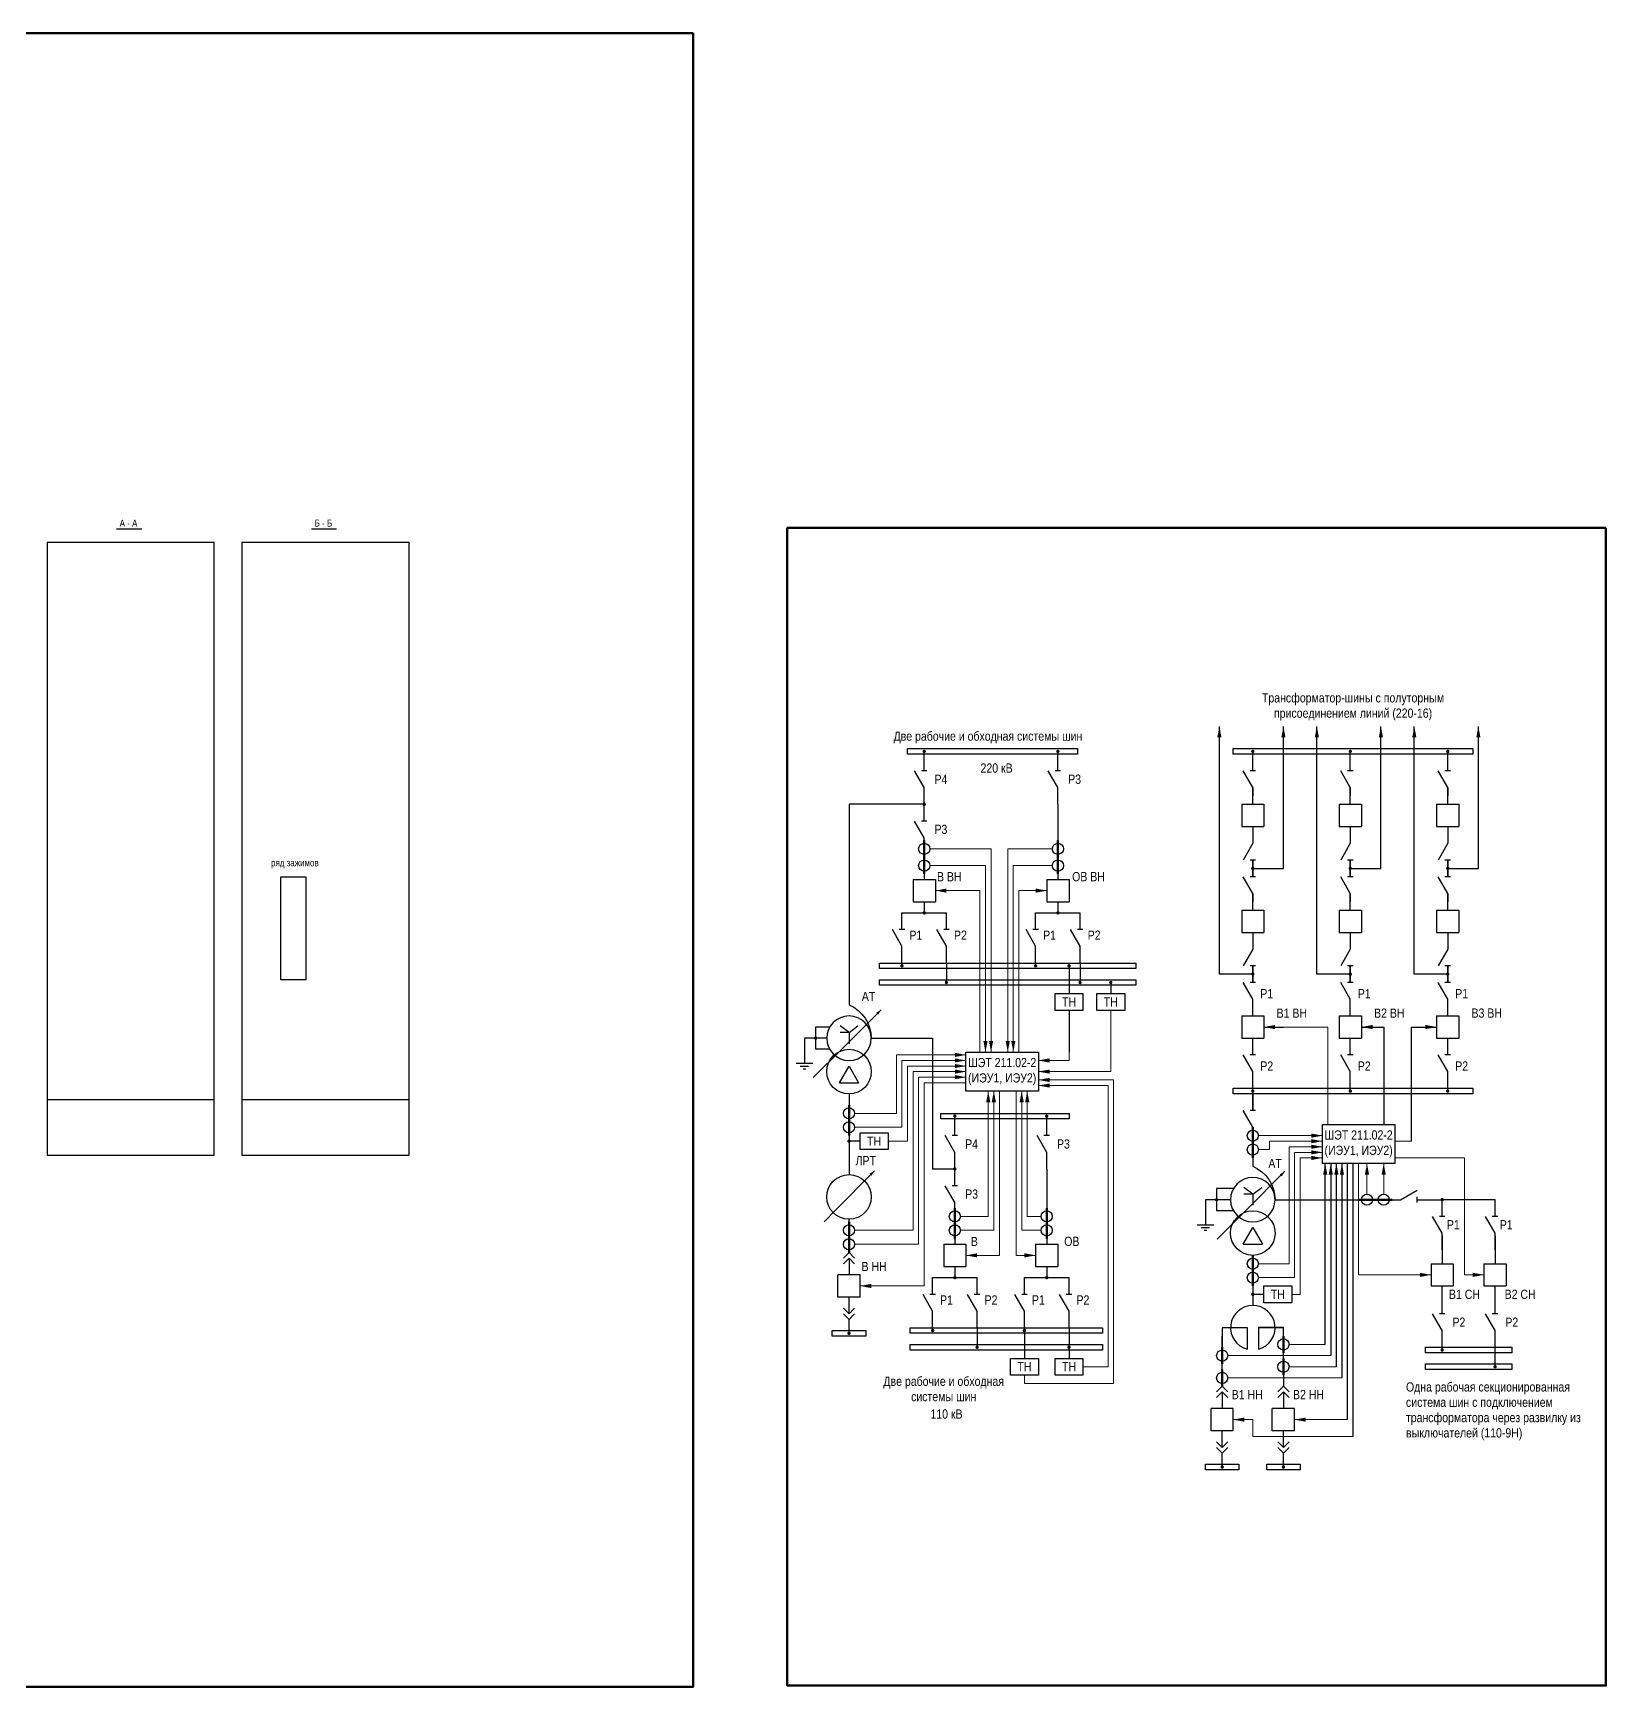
# Model space of a CAD drawing. Header units: millimetres. Extents: x 25558 to 49929, y 1902 to 19390.
# Drawn here: x 44971 to 45536, y 15825 to 16419 of the extents above; entities that cross this region are included whole.
import ezdxf
from ezdxf.enums import TextEntityAlignment as Align

# ---------------------------------------------------------------- set-up
doc = ezdxf.new("R2010")
doc.units = ezdxf.units.MM
doc.layers.add('Основная', color=7, linetype='Continuous', lineweight=30)
doc.layers.add('Тонкая', color=7, linetype='Continuous', lineweight=5)
doc.styles.add('Narrow', font='ARIALN.TTF')
doc.styles.add('Вывод', font='tahoma.ttf', dxfattribs={"height": 2.5})
doc.styles.add('Компонент', font='ARIALN.TTF', dxfattribs={"height": 3.5})

# ---------------------------------------------------------------- blocks, each defined once
blk = doc.blocks.new('*U28')
at = {"color": 0}
for p, q in [((0, 0), (-8, 0)), ((-8, -8), (-8, 0)), ((0, -8), (0, 0)), ((0, -8), (-8, -8))]:
    blk.add_line(p, q, dxfattribs=at)
at = {"layer": 'Основная', "style": 'Компонент'}
blk.add_attdef('ОУ', text='', height=3.5, dxfattribs=at).set_placement((-15, -3), align=Align.MIDDLE_CENTER)
blk = doc.blocks.new('*U23')
at = {"color": 0}
blk.add_line((0, 0), (6, 3.43), dxfattribs=at)
blk = doc.blocks.new('*U11')
at = {"color": 0}
blk.add_line((0, -1), (0, 1), dxfattribs=at)
blk = doc.blocks.new('*U34')
at = {"color": 0}
for p, q in [((0, 3), (0, 9)), ((0, -9), (0, -3))]:
    blk.add_line(p, q, dxfattribs=at)
at = {"color": 0, "ltscale": 0.25, "rotation": 89.99999999999999}
for name, p in [('*U23', (0, -3)), ('*U11', (0, 3))]:
    blk.add_blockref(name, p, dxfattribs=at)
at = {"layer": 'Основная'}
for tag, height, style, p in [('В1', 2.5, 'Вывод', (2, 7)), ('ОУ', 3.5, 'Компонент', (-12, 0)), ('В2', 2.5, 'Вывод', (2, -7))]:
    blk.add_attdef(tag, text='', height=height, dxfattribs=dict(at, style=style)).set_placement(p, align=Align.MIDDLE_CENTER)
blk = doc.blocks.new('*U26')
at = {"ltscale": 0.25}
blk.add_circle((0, 0), 2, dxfattribs=at)
at = {"layer": 'Основная', "color": 0, "lineweight": 50}
blk.add_line((0, -3), (0, 3), dxfattribs=at)
at = {"layer": 'Основная', "style": 'Компонент'}
blk.add_attdef('ОУ', text='', height=3.5, dxfattribs=at).set_placement((-6, 0), align=Align.MIDDLE_CENTER)
blk = doc.blocks.new('*U35')
at = {"color": 0}
for p, q in [((0, 9), (0, 3)), ((0, -3), (0, -9))]:
    blk.add_line(p, q, dxfattribs=at)
at = {"color": 0, "ltscale": 0.25, "xscale": -1, "rotation": 90}
for name, p in [('*U23', (0, 3)), ('*U11', (0, -3))]:
    blk.add_blockref(name, p, dxfattribs=at)
at = {"layer": 'Основная'}
for tag, height, style, p in [('В2', 2.5, 'Вывод', (2, 7)), ('ОУ', 3.5, 'Компонент', (-12, 0)), ('В1', 2.5, 'Вывод', (2, -7))]:
    blk.add_attdef(tag, text='', height=height, dxfattribs=dict(at, style=style)).set_placement(p, align=Align.MIDDLE_CENTER)
blk = doc.blocks.new('*U40')
at = {"ltscale": 0.25}
for p, q in [((-3.46, -4), (0, 2)), ((0, 2), (3.46, -4)), ((-3.46, -4), (3.46, -4))]:
    blk.add_line(p, q, dxfattribs=at)
blk.add_circle((0, 0), 8, dxfattribs=at)
at = {"layer": 'Основная', "style": 'Компонент'}
blk.add_attdef('ОУ', text='', height=3.5, dxfattribs=at).set_placement((17, 0), align=Align.MIDDLE_CENTER)
blk = doc.blocks.new('*U41')
at = {"ltscale": 0.25}
for p, q in [((0, 0), (-20, 0)), ((14.44, 0), (0, 0))]:
    blk.add_line(p, q, dxfattribs=at)
blk.add_lwpolyline([(-18, 0, 1, 0, 0), (-20, 0, 0, 0, 0)], format="xyseb", dxfattribs=at)
at = {"layer": 'Основная', "style": 'Вывод'}
blk.add_attdef('ОС', text='', height=2.5, dxfattribs=at).set_placement((3, 2), align=Align.MIDDLE_CENTER)
blk = doc.blocks.new('*U42')
at = {"ltscale": 0.25}
for q in [(-3.2, 4.4), (3.2, 4.4), (0, -2), (3.21, 2)]:
    blk.add_line((0, 2), q, dxfattribs=at)
blk.add_circle((0, 0), 8, dxfattribs=at)
blk.add_arc((5.23, -0.15), 13.23, 113.28026, 179.33961, dxfattribs=at)
at = {"layer": 'Основная', "style": 'Компонент'}
blk.add_attdef('ОУ', text='', height=3.5, dxfattribs=at).set_placement((-17, 0), align=Align.MIDDLE_CENTER)
blk = doc.blocks.new('*U43')
at = {"color": 0}
for p, q in [((-3, 0), (3, 0)), ((0, 3), (0, 0)), ((-1.5, -1), (1.5, -1)), ((-0.5, -2), (0.5, -2))]:
    blk.add_line(p, q, dxfattribs=at)
blk = doc.blocks.new('*U51')
at = {"ltscale": 0.25}
for p, q in [((0, 0), (-20, 0)), ((5.64, 0), (0, 0))]:
    blk.add_line(p, q, dxfattribs=at)
blk.add_lwpolyline([(-18, 0, 1, 0, 0), (-20, 0, 0, 0, 0)], format="xyseb", dxfattribs=at)
at = {"layer": 'Основная', "style": 'Вывод'}
blk.add_attdef('ОС', text='', height=2.5, dxfattribs=at).set_placement((3, 2), align=Align.MIDDLE_CENTER)
blk = doc.blocks.new('*U943')
at = {"layer": 'Основная', "ltscale": 0.25}
for p, q in [((2, 2), (0, 0)), ((0, 0), (2, -2))]:
    blk.add_line(p, q, dxfattribs=at)
blk = doc.blocks.new('*U32')
at = {"color": 0}
for p, q in [((0, 6), (0, 2)), ((0, 0), (0, -6))]:
    blk.add_line(p, q, dxfattribs=at)
at = {"color": 0, "ltscale": 0.25, "xscale": -1, "rotation": 90}
for p in [(0, 2), (0, 0)]:
    blk.add_blockref('*U943', p, dxfattribs=at)
at = {"layer": 'Основная'}
for tag, height, style, p in [('ОУ2', 3.5, 'Компонент', (-5, 6)), ('В2', 2.5, 'Вывод', (3, 6)), ('ОУ1', 3.5, 'Компонент', (-5, -6)), ('В1', 2.5, 'Вывод', (3, -6))]:
    blk.add_attdef(tag, text='', height=height, dxfattribs=dict(at, style=style)).set_placement(p, align=Align.MIDDLE_CENTER)
blk = doc.blocks.new('*U33')
at = {"color": 0}
for p, q in [((0, 0), (0, 6)), ((0, -6), (0, -2))]:
    blk.add_line(p, q, dxfattribs=at)
at = {"color": 0, "ltscale": 0.25, "rotation": 89.99999999999999}
for p in [(0, 0), (0, -2)]:
    blk.add_blockref('*U943', p, dxfattribs=at)
at = {"layer": 'Основная'}
for tag, height, style, p in [('ОУ1', 3.5, 'Компонент', (-5, 6)), ('В1', 2.5, 'Вывод', (3, 6)), ('ОУ2', 3.5, 'Компонент', (-5, -6)), ('В2', 2.5, 'Вывод', (3, -6))]:
    blk.add_attdef(tag, text='', height=height, dxfattribs=dict(at, style=style)).set_placement(p, align=Align.MIDDLE_CENTER)
blk = doc.blocks.new('*U52')
at = {"color": 0}
for p, q in [((0, 3), (0, 9)), ((0, -9), (0, -3))]:
    blk.add_line(p, q, dxfattribs=at)
at = {"color": 0, "ltscale": 0.25, "rotation": 89.99999999999999}
for name, p in [('*U23', (0, -3)), ('*U11', (0, 3))]:
    blk.add_blockref(name, p, dxfattribs=at)
at = {"layer": 'Основная'}
for tag, height, style, p in [('В1', 2.5, 'Вывод', (2, 7)), ('ОУ', 3.5, 'Компонент', (-13, -1)), ('В2', 2.5, 'Вывод', (2, -7))]:
    blk.add_attdef(tag, text='', height=height, dxfattribs=dict(at, style=style)).set_placement(p, align=Align.MIDDLE_CENTER)
blk = doc.blocks.new('*U20')
at = {"ltscale": 0.25}
blk.add_circle((0, 0), 2, dxfattribs=at)
at = {"layer": 'Основная', "color": 0, "lineweight": 50}
blk.add_line((3, 0), (-3, 0), dxfattribs=at)
at = {"layer": 'Основная', "style": 'Компонент'}
blk.add_attdef('ОУ', text='', height=3.5, dxfattribs=at).set_placement((0, -6), align=Align.MIDDLE_CENTER)

msp = doc.modelspace()

# ---------------------------------------------------------------- linework, layer by layer
for p, q in [((45343, 16068), (45343, 16053)), ((45413, 16062), (45420, 16062)), ((45448, 16062), (45456, 16062)), ((45456, 16062), (45456, 16027)), ((45466, 16021), (45466, 16062)), ((45466, 16062), (45475, 16062)), ((45435, 15948), (45435, 16013)), ((45437, 16013), (45437, 15944)), ((45439, 15940), (45439, 16013)), ((45441, 16013), (45441, 15936)), ((45443, 15921), (45443, 16013)), ((45445, 15915), (45445, 16013))]:
    msp.add_line(p, q)
at = {"layer": 'Основная'}
for p, q in [((45397, 16081), (45397, 16170)), ((45420, 16119), (45420, 16170)), ((45432, 16081), (45432, 16170)), ((45455, 16119), (45455, 16170)), ((45467, 16081), (45467, 16170)), ((45490, 16119), (45490, 16170)), ((45291, 16160), (45291, 16161)), ((45339, 16160), (45339, 16161)), ((45409, 16160), (45409, 16161)), ((45444, 16160), (45444, 16161)), ((45479, 16160), (45479, 16161)), ((45409, 16148), (45409, 16145)), ((45444, 16148), (45444, 16145)), ((45479, 16148), (45479, 16145)), ((45291, 16142), (45264, 16142)), ((45264, 16142), (45264, 16070)), ((45339, 16142), (45339, 16124)), ((45291, 16124), (45291, 16115)), ((45339, 16124), (45339, 16115)), ((45409, 16119), (45420, 16119)), ((45444, 16119), (45455, 16119)), ((45479, 16119), (45490, 16119)), ((45409, 16110), (45409, 16107)), ((45444, 16110), (45444, 16107)), ((45479, 16110), (45479, 16107)), ((45291, 16107), (45291, 16103)), ((45339, 16107), (45339, 16103)), ((45283, 16103), (45291, 16103)), ((45291, 16103), (45299, 16103)), ((45331, 16103), (45339, 16103)), ((45339, 16103), (45347, 16103)), ((45283, 16084), (45283, 16085)), ((45299, 16085), (45299, 16079)), ((45331, 16084), (45331, 16085)), ((45343, 16084), (45343, 16083)), ((45343, 16083), (45343, 16074)), ((45347, 16085), (45347, 16079)), ((45409, 16081), (45397, 16081)), ((45444, 16081), (45432, 16081)), ((45479, 16081), (45467, 16081)), ((45299, 16078), (45299, 16079)), ((45347, 16078), (45347, 16079)), ((45358, 16078), (45358, 16077)), ((45358, 16077), (45358, 16074)), ((45264, 16073), (45264, 16071)), ((45294, 16058), (45294, 16011)), ((45409, 16052), (45409, 16056)), ((45444, 16052), (45444, 16056)), ((45479, 16052), (45479, 16056)), ((45264, 16038), (45264, 16025)), ((45409, 16038), (45409, 16040)), ((45409, 16038), (45409, 16032)), ((45444, 16039), (45444, 16040)), ((45479, 16039), (45479, 16040)), ((45302, 16029), (45302, 16030)), ((45335, 16029), (45335, 16030)), ((45264, 16025), (45264, 16009)), ((45268, 16021), (45264, 16021)), ((45409, 16020), (45409, 16012)), ((45264, 16011), (45264, 16009)), ((45302, 16011), (45294, 16011)), ((45335, 16011), (45335, 15993)), ((45474, 16000), (45477, 16000)), ((45496, 16000), (45477, 16000)), ((45264, 15986.5), (45264, 15993)), ((45302, 15993), (45302, 15984)), ((45335, 15993), (45335, 15984)), ((45477, 15987), (45477, 15977)), ((45496, 15987), (45496, 15977)), ((45409, 15980), (45409, 15962)), ((45302, 15976), (45302, 15972)), ((45335, 15976), (45335, 15972)), ((45294, 15972), (45302, 15972)), ((45302, 15972), (45310, 15972)), ((45327, 15972), (45335, 15972)), ((45335, 15972), (45343, 15972)), ((45477, 15965), (45477, 15969)), ((45496, 15965), (45496, 15969)), ((45413, 15966), (45409, 15966)), ((45264, 15952), (45264, 15953)), ((45294, 15953), (45294, 15954)), ((45310, 15954), (45310, 15948)), ((45327, 15952), (45327, 15954)), ((45327, 15952), (45327, 15943)), ((45343, 15954), (45343, 15948)), ((45398, 15954), (45398, 15941)), ((45398, 15938.5), (45398, 15951)), ((45310, 15947), (45310, 15948)), ((45343, 15946), (45343, 15948)), ((45343, 15946), (45343, 15943)), ((45477, 15946), (45477, 15947)), ((45496, 15941), (45496, 15947)), ((45496, 15940), (45496, 15941)), ((45398, 15904), (45398, 15905)), ((45420, 15904), (45420, 15905))]:
    msp.add_line(p, q, dxfattribs=at)
at = {"layer": 'Основная', "ltscale": 100}
for points in [[(45001, 16241), (45010, 16241)], [(45071, 16241), (45080, 16241)], [(44976, 16036), (45036, 16036)], [(45046, 16036), (45106, 16036)]]:
    msp.add_lwpolyline(points, dxfattribs=at)
at = {"layer": 'Основная'}
for points in [[(45036, 16236), (44976, 16236), (44976, 16016), (45036, 16016)], [(45106, 16236), (45046, 16236), (45046, 16016), (45106, 16016)], [(45285, 16162), (45346, 16162), (45346, 16160), (45285, 16160)], [(45402, 16162), (45488, 16162), (45488, 16160), (45402, 16160)], [(45060, 16116), (45069, 16116), (45069, 16079), (45060, 16079)], [(45275, 16085), (45367, 16085), (45367, 16083), (45275, 16083)], [(45275, 16079), (45367, 16079), (45367, 16077), (45275, 16077)], [(45338, 16074), (45348, 16074), (45348, 16068), (45338, 16068)], [(45353, 16074), (45363, 16074), (45363, 16068), (45353, 16068)], [(45306, 16053), (45332, 16053), (45332, 16039), (45306, 16039)], [(45402, 16040), (45488, 16040), (45488, 16038), (45402, 16038)], [(45297, 16031), (45343, 16031), (45343, 16029), (45297, 16029)], [(45434, 16027), (45460, 16027), (45460, 16013), (45434, 16013)], [(45268, 16024), (45278, 16024), (45278, 16018), (45268, 16018)], [(45413, 15969), (45423, 15969), (45423, 15963), (45413, 15963)], [(45258, 15953), (45270, 15953), (45270, 15951), (45258, 15951)], [(45286, 15954), (45355, 15954), (45355, 15952), (45286, 15952)], [(45286, 15948), (45355, 15948), (45355, 15946), (45286, 15946)], [(45322, 15943), (45332, 15943), (45332, 15937), (45322, 15937)], [(45338, 15943), (45348, 15943), (45348, 15937), (45338, 15937)], [(45471, 15947), (45502, 15947), (45502, 15945), (45471, 15945)], [(45471, 15941), (45502, 15941), (45502, 15939), (45471, 15939)], [(45392, 15905), (45404, 15905), (45404, 15903), (45392, 15903)], [(45414, 15905), (45426, 15905), (45426, 15903), (45414, 15903)]]:
    msp.add_lwpolyline(points, close=True, dxfattribs=at)
at = {"layer": 'Основная', "ltscale": 0.25, "const_width": 0.6}
for points in [[(45290.7, 16161, 1), (45291.3, 16161, 1)], [(45338.7, 16161, 1), (45339.3, 16161, 1)], [(45408.7, 16161, 1), (45409.3, 16161, 1)], [(45443.7, 16161, 1), (45444.3, 16161, 1)], [(45478.7, 16161, 1), (45479.3, 16161, 1)], [(45291.3, 16142.01, 1), (45290.7, 16142.01, 1)], [(45409.3, 16119.01, 1), (45408.7, 16119.01, 1)], [(45444.3, 16119.01, 1), (45443.7, 16119.01, 1)], [(45479.3, 16119.01, 1), (45478.7, 16119.01, 1)], [(45291.3, 16103.01, 1), (45290.7, 16103.01, 1)], [(45339.3, 16103.01, 1), (45338.7, 16103.01, 1)], [(45282.7, 16084, 1), (45283.3, 16084, 1)], [(45330.7, 16084, 1), (45331.3, 16084, 1)], [(45342.7, 16084, 1), (45343.3, 16084, 1)], [(45409.3, 16081.01, 1), (45408.7, 16081.01, 1)], [(45444.3, 16081.01, 1), (45443.7, 16081.01, 1)], [(45479.3, 16081.01, 1), (45478.7, 16081.01, 1)], [(45298.7, 16078, 1), (45299.3, 16078, 1)], [(45346.7, 16078, 1), (45347.3, 16078, 1)], [(45357.7, 16078, 1), (45358.3, 16078, 1)], [(45251.7, 16058, 1), (45252.3, 16058, 1)], [(45408.7, 16039, 1), (45409.3, 16039, 1)], [(45443.7, 16039, 1), (45444.3, 16039, 1)], [(45478.7, 16039, 1), (45479.3, 16039, 1)], [(45301.7, 16030, 1), (45302.3, 16030, 1)], [(45334.7, 16030, 1), (45335.3, 16030, 1)], [(45263.7, 16021, 1), (45264.3, 16021, 1)], [(45302.3, 16011.01, 1), (45301.7, 16011.01, 1)], [(45395.7, 16000, 1), (45396.3, 16000, 1)], [(45476.7, 16000, 1), (45477.3, 16000, 1)], [(45302.3, 15972.01, 1), (45301.7, 15972.01, 1)], [(45335.3, 15972.01, 1), (45334.7, 15972.01, 1)], [(45408.7, 15966, 1), (45409.3, 15966, 1)], [(45263.7, 15952, 1), (45264.3, 15952, 1)], [(45293.7, 15953, 1), (45294.3, 15953, 1)], [(45326.7, 15953, 1), (45327.3, 15953, 1)], [(45309.7, 15947, 1), (45310.3, 15947, 1)], [(45342.7, 15947, 1), (45343.3, 15947, 1)], [(45476.7, 15946, 1), (45477.3, 15946, 1)], [(45495.7, 15940, 1), (45496.3, 15940, 1)], [(45397.7, 15904, 1), (45398.3, 15904, 1)], [(45419.7, 15904, 1), (45420.3, 15904, 1)]]:
    msp.add_lwpolyline(points, format="xyb", close=True, dxfattribs=at)
at = {"layer": 'Основная'}
for points in [[(45257, 16062), (45252, 16062)], [(45252, 16062), (45252, 16054)], [(45252, 16058), (45248, 16058)], [(45248, 16058), (45248, 16052)], [(45256, 16058), (45251, 16058)], [(45272, 16058), (45294, 16058)], [(45257, 16054), (45252, 16054)], [(45264, 16038), (45264, 16030)], [(45264, 16011), (45264, 16009)], [(45402, 16004), (45396, 16004)], [(45396, 16004), (45396, 15996)], [(45396, 16000), (45392, 16000)], [(45392, 16000), (45392, 15994)], [(45401, 16000), (45395, 16000)], [(45417, 16000), (45435, 16000)], [(45435, 16000), (45462, 16000)], [(45402, 15996), (45396, 15996)], [(45409, 15980), (45409, 15967)], [(45398, 15954.13), (45407, 15954.13), (45407, 15946.25)], [(45398, 15954.13), (45407, 15954.13)], [(45420, 15954.13), (45411, 15954.13), (45411, 15946.25)], [(45411, 15954.13), (45420, 15954.13)], [(45420, 15939), (45420, 15954.13)]]:
    msp.add_lwpolyline(points, dxfattribs=at)
at = {"layer": 'Основная', "ltscale": 0.25}
msp.add_circle((45264, 16001), 8, dxfattribs=at)
msp.add_arc((45409, 15954), 8, 284.47752, 255.5225, dxfattribs=at)
at = {"layer": 'Тонкая'}
for p, q in [((45293, 16126), (45315, 16126)), ((45315, 16053), (45315, 16126)), ((45321, 16126), (45337, 16126)), ((45321, 16126), (45321, 16053)), ((45293, 16120), (45313, 16120)), ((45313, 16053), (45313, 16120)), ((45323, 16053), (45323, 16120)), ((45323, 16120), (45337, 16120)), ((45295, 16111), (45311, 16111)), ((45311, 16111), (45311, 16053)), ((45335, 16111), (45325, 16111)), ((45325, 16111), (45325, 16053)), ((45358, 16068), (45358, 16046)), ((45436, 16062), (45420, 16062)), ((45436, 16027), (45436, 16062)), ((45469, 16062), (45475, 16062)), ((45281, 16052), (45306, 16052)), ((45281, 16031), (45281, 16052)), ((45283, 16050), (45306, 16050)), ((45283, 16026), (45283, 16050)), ((45332, 16050), (45343, 16050)), ((45343, 16050), (45343, 16053)), ((45285, 16021), (45285, 16048)), ((45285, 16048), (45306, 16048)), ((45287, 15989), (45287, 16046)), ((45287, 16046), (45306, 16046)), ((45289, 15984), (45289, 16044)), ((45289, 16044), (45306, 16044)), ((45332, 16046), (45358, 16046)), ((45291, 15969), (45291, 16042)), ((45291, 16042), (45306, 16042)), ((45314, 16039), (45314, 15994)), ((45316, 16039), (45316, 15989)), ((45318, 16039), (45318, 15980)), ((45324, 15980), (45324, 16039)), ((45326, 15989), (45326, 16039)), ((45328, 16039), (45328, 15994)), ((45359, 16043), (45332, 16043)), ((45332, 16041), (45357, 16041)), ((45357, 15940), (45357, 16041)), ((45359, 15934), (45359, 16043)), ((45266, 16031), (45281, 16031)), ((45266, 16026), (45283, 16026)), ((45278, 16021), (45285, 16021)), ((45411, 16023), (45434, 16023)), ((45415, 16018), (45415, 16021)), ((45415, 16021), (45434, 16021)), ((45460, 16021), (45466, 16021)), ((45411, 16018), (45415, 16018)), ((45422, 15977), (45422, 16019)), ((45422, 16019), (45434, 16019)), ((45424, 15972), (45424, 16017)), ((45424, 16017), (45434, 16017)), ((45426, 15966), (45426, 16015)), ((45426, 16015), (45434, 16015)), ((45430, 16015), (45434, 16015)), ((45485, 16015), (45460, 16015)), ((45485, 15973), (45485, 16015)), ((45447, 16013), (45447, 15973)), ((45450, 16002), (45450, 16013)), ((45456, 16002), (45456, 16013)), ((45304, 15994), (45314, 15994)), ((45328, 15994), (45333, 15994)), ((45266, 15989), (45287, 15989)), ((45304, 15989), (45316, 15989)), ((45326, 15989), (45333, 15989)), ((45266, 15984), (45289, 15984)), ((45306, 15980), (45318, 15980)), ((45331, 15980), (45324, 15980)), ((45411, 15977), (45422, 15977)), ((45447, 15973), (45473, 15973)), ((45485, 15973), (45492, 15973)), ((45268, 15969), (45291, 15969)), ((45411, 15972), (45424, 15972)), ((45423, 15966), (45426, 15966)), ((45400, 15944), (45437, 15944)), ((45422, 15948), (45435, 15948)), ((45348, 15940), (45357, 15940)), ((45422, 15940), (45439, 15940)), ((45327, 15937), (45327, 15934)), ((45327, 15934), (45359, 15934)), ((45400, 15936), (45441, 15936)), ((45402, 15921), (45409, 15921)), ((45409, 15921), (45409, 15915)), ((45443, 15921), (45424, 15921)), ((45409, 15915), (45445, 15915))]:
    msp.add_line(p, q, dxfattribs=at)
at = {"layer": 'Тонкая', "color": 3, "lineweight": 50}
for points in [[(45208, 16419), (45208, 15825), (44788, 15825), (44788, 16419)], [(45535.8, 16241.3), (45535.8, 15825.5), (45241.8, 15825.5), (45241.8, 16241.3)]]:
    msp.add_lwpolyline(points, close=True, dxfattribs=at)
at = {"layer": 'Тонкая', "ltscale": 0.3}
for points in [[(45397, 16170, 0, 1.5, 0), (45397, 16166, 0, 0, 0)], [(45420, 16170, 0, 1.5, 0), (45420, 16166, 0, 0, 0)], [(45432, 16170, 0, 1.5, 0), (45432, 16166, 0, 0, 0)], [(45455, 16170, 0, 1.5, 0), (45455, 16166, 0, 0, 0)], [(45467, 16170, 0, 1.5, 0), (45467, 16166, 0, 0, 0)], [(45490, 16170, 0, 1.5, 0), (45490, 16166, 0, 0, 0)], [(45295, 16111, 0, 1.5, 0), (45299, 16111, 0, 0, 0)], [(45335, 16111, 0, 1.5, 0), (45331, 16111, 0, 0, 0)], [(45413, 16062, 0, 1.5, 0), (45417, 16062, 0, 0, 0)], [(45448, 16062, 0, 1.5, 0), (45452, 16062, 0, 0, 0)], [(45475, 16062, 0, 1.5, 0), (45471, 16062, 0, 0, 0)], [(45313, 16053, 0, 1.5, 0), (45313, 16057, 0, 0, 0)], [(45315, 16053, 0, 1.5, 0), (45315, 16057, 0, 0, 0)], [(45321, 16053, 0, 1.5, 0), (45321, 16057, 0, 0, 0)], [(45323, 16053, 0, 1.5, 0), (45323, 16057, 0, 0, 0)], [(45306, 16052, 0, 1.5, 0), (45302, 16052, 0, 0, 0)], [(45306, 16050, 0, 1.5, 0), (45302, 16050, 0, 0, 0)], [(45332, 16050, 0, 1.5, 0), (45336, 16050, 0, 0, 0)], [(45306, 16048, 0, 1.5, 0), (45302, 16048, 0, 0, 0)], [(45306, 16046, 0, 1.5, 0), (45302, 16046, 0, 0, 0)], [(45306, 16044, 0, 1.5, 0), (45302, 16044, 0, 0, 0)], [(45332, 16046, 0, 1.5, 0), (45336, 16046, 0, 0, 0)], [(45314, 16039, 0, 1.5, 0), (45314, 16035, 0, 0, 0)], [(45316, 16039, 0, 1.5, 0), (45316, 16035, 0, 0, 0)], [(45326, 16039, 0, 1.5, 0), (45326, 16035, 0, 0, 0)], [(45328, 16039, 0, 1.5, 0), (45328, 16035, 0, 0, 0)], [(45332, 16043, 0, 1.5, 0), (45336, 16043, 0, 0, 0)], [(45332, 16041, 0, 1.5, 0), (45336, 16041, 0, 0, 0)], [(45434, 16023, 0, 1.5, 0), (45430, 16023, 0, 0, 0)], [(45434, 16021, 0, 1.5, 0), (45430, 16021, 0, 0, 0)], [(45434, 16019, 0, 1.5, 0), (45430, 16019, 0, 0, 0)], [(45434, 16017, 0, 1.5, 0), (45430, 16017, 0, 0, 0)], [(45434, 16015, 0, 1.5, 0), (45430, 16015, 0, 0, 0)], [(45435, 16013, 0, 1.5, 0), (45435, 16009, 0, 0, 0)], [(45437, 16013, 0, 1.5, 0), (45437, 16009, 0, 0, 0)], [(45439, 16013, 0, 1.5, 0), (45439, 16009, 0, 0, 0)], [(45441, 16013, 0, 1.5, 0), (45441, 16009, 0, 0, 0)], [(45450, 16013, 0, 1.5, 0), (45450, 16009, 0, 0, 0)], [(45456, 16013, 0, 1.5, 0), (45456, 16009, 0, 0, 0)], [(45306, 15980, 0, 1.5, 0), (45310, 15980, 0, 0, 0)], [(45331, 15980, 0, 1.5, 0), (45327, 15980, 0, 0, 0)], [(45473, 15973, 0, 1.5, 0), (45469, 15973, 0, 0, 0)], [(45492, 15973, 0, 1.5, 0), (45488, 15973, 0, 0, 0)], [(45268, 15969, 0, 1.5, 0), (45272, 15969, 0, 0, 0)], [(45402, 15921, 0, 1.5, 0), (45406, 15921, 0, 0, 0)], [(45424, 15921, 0, 1.5, 0), (45428, 15921, 0, 0, 0)]]:
    msp.add_lwpolyline(points, format="xyseb", dxfattribs=at)

# ---------------------------------------------------------------- block references
at = {"layer": 'Основная'}
for name, p in [('*U34', (45291, 16151)), ('*U34', (45339, 16151)), ('*U34', (45409, 16151)), ('*U34', (45444, 16151)), ('*U34', (45479, 16151)), ('*U34', (45291, 16133)), ('*U35', (45409, 16125)), ('*U35', (45444, 16125)), ('*U35', (45479, 16125)), ('*U34', (45409, 16113)), ('*U34', (45444, 16113)), ('*U34', (45479, 16113)), ('*U34', (45283, 16094)), ('*U34', (45299, 16094)), ('*U34', (45331, 16094)), ('*U34', (45347, 16094)), ('*U35', (45409, 16087)), ('*U35', (45444, 16087)), ('*U35', (45479, 16087)), ('*U34', (45409, 16075)), ('*U34', (45444, 16075)), ('*U34', (45479, 16075)), ('*U34', (45409, 16049)), ('*U34', (45444, 16049)), ('*U34', (45479, 16049)), ('*U34', (45409, 16029)), ('*U34', (45302, 16020)), ('*U34', (45335, 16020)), ('*U34', (45302, 16002)), ('*U34', (45477, 15991)), ('*U52', (45496, 15991)), ('*U34', (45294, 15963)), ('*U34', (45310, 15963)), ('*U34', (45327, 15963)), ('*U34', (45343, 15963)), ('*U34', (45477, 15956)), ('*U52', (45496, 15956))]:
    msp.add_blockref(name, p, dxfattribs=at)
at = {"layer": 'Основная', "ltscale": 0.25}
for name, p, rotation in [('*U28', (45405, 16134), 180), ('*U28', (45440, 16134), 180), ('*U28', (45475, 16134), 180), ('*U28', (45287, 16107), 180), ('*U28', (45335, 16107), 180), ('*U28', (45405, 16096), 180), ('*U28', (45440, 16096), 180), ('*U28', (45475, 16096), 180), ('*U41', (45261.36, 16054.05), 224.9999999999999), ('*U28', (45405, 16058), 180), ('*U28', (45440, 16058), 180), ('*U28', (45475, 16058), 180), ('*U51', (45259.08, 15996.09), 225.4999775496878), ('*U41', (45406.36, 15996.05), 224.9999999999999), ('*U28', (45298, 15976), 180), ('*U28', (45331, 15976), 180), ('*U28', (45473, 15969), 180), ('*U28', (45492, 15969), 180)]:
    msp.add_blockref(name, p, dxfattribs=dict(at, rotation=rotation))
for name, p in [('*U26', (45291, 16126)), ('*U26', (45339, 16126)), ('*U26', (45291, 16120)), ('*U26', (45339, 16120)), ('*U43', (45248, 16049)), ('*U26', (45264, 16031)), ('*U26', (45264, 16026)), ('*U26', (45409, 16023)), ('*U26', (45409, 16018)), ('*U26', (45302, 15994)), ('*U26', (45335, 15994)), ('*U20', (45450, 16000)), ('*U20', (45456, 16000)), ('*U26', (45264, 15989)), ('*U26', (45302, 15989)), ('*U26', (45335, 15989)), ('*U43', (45392, 15991)), ('*U26', (45264, 15984)), ('*U32', (45264, 15979)), ('*U26', (45409, 15977)), ('*U28', (45268, 15973)), ('*U26', (45409, 15972)), ('*U33', (45264, 15959)), ('*U26', (45420, 15948)), ('*U26', (45398, 15944)), ('*U26', (45420, 15940)), ('*U26', (45398, 15936)), ('*U32', (45398, 15931)), ('*U32', (45420, 15931)), ('*U28', (45402, 15925)), ('*U28', (45424, 15925)), ('*U33', (45398, 15911)), ('*U33', (45420, 15911))]:
    msp.add_blockref(name, p, dxfattribs=at)
at = {"layer": 'Основная', "ltscale": 0.35, "xscale": -1}
for p in [(45264, 16058), (45409, 16000)]:
    msp.add_blockref('*U42', p, dxfattribs=at)
at = {"layer": 'Основная', "ltscale": 0.35}
for p in [(45264, 16046), (45409, 15988)]:
    msp.add_blockref('*U40', p, dxfattribs=at)
at = {"layer": 'Основная', "rotation": 270}
msp.add_blockref('*U34', (45465, 16000), dxfattribs=at)

# ---------------------------------------------------------------- texts
at = {"layer": 'Основная', "style": 'Narrow'}
for s, p in [('А - А', (45002.09, 16243)), ('Б - Б', (45072.09, 16243))]:
    msp.add_text(s, height=2.5, dxfattribs=at).set_placement(p, align=Align.MIDDLE_LEFT)
msp.add_text('ряд зажимов', height=2.5, dxfattribs=at).set_placement((45065, 16121), align=Align.MIDDLE_CENTER)
at = {"layer": 'Основная', "char_height": 3.3, "style": 'Narrow'}
for s, insert, width, attachment_point in [('\\pxt3;Трансформатор-шины с полуторным присоединением линий (220-16)', (45445, 16177), 91.869, 5), ('\\pxt3;Две рабочие и обходная системы шин', (45280, 16166), 76.4846, 4), ('\\pxi-3,l3,t3;Р4', (45297, 16151), 10, 5), ('\\pxi-3,l3,t3;220 кВ', (45317, 16155), 53.3807, 5), ('\\pxi-3,l3,t3;Р3', (45345, 16151), 10, 5), ('\\pxi-3,l3,t3;Р3', (45297, 16133), 10, 5), ('\\pxi-3,l3,t3;В ВН', (45300, 16116), 10, 5), ('\\pxi-3,l3,t3;ОВ ВН', (45350, 16116), 19.8417, 5), ('\\pxi-3,l3,t3;Р1', (45288, 16095), 10, 5), ('\\pxi-3,l3,t3;Р2', (45304, 16095), 10, 5), ('\\pxi-3,l3,t3;Р1', (45336, 16095), 10, 5), ('\\pxi-3,l3,t3;Р2', (45352, 16095), 10, 5), ('\\pxi-3,l3,t3;AT', (45271, 16073), 10, 5), ('\\pxi-3,l3,t3;Р1', (45414, 16074), 10, 5), ('\\pxi-3,l3,t3;Р1', (45449, 16074), 10, 5), ('\\pxi-3,l3,t3;Р1', (45484, 16074), 10, 5), ('\\pxqc;ТН', (45343, 16071), 10, 5), ('\\pxqc;ТН', (45358, 16071), 10, 5), ('\\pxi-3,l3,t3;В1 ВН', (45423, 16067), 21.8485, 5), ('\\pxi-3,l3,t3;В2 ВН', (45458, 16067), 21.8485, 5), ('\\pxi-3,l3,t3;В3 ВН', (45493, 16067), 21.8485, 5), ('\\pxqc;ШЭТ 211.02-2 (ИЭУ1, ИЭУ2)', (45319, 16046), 26, 5), ('\\pxi-3,l3,t3;Р2', (45414, 16048), 10, 5), ('\\pxi-3,l3,t3;Р2', (45449, 16048), 10, 5), ('\\pxi-3,l3,t3;Р2', (45484, 16048), 10, 5), ('\\pxqc;ТН', (45273, 16021), 10, 5), ('\\pxi-3,l3,t3;Р4', (45308, 16020), 10, 5), ('\\pxi-3,l3,t3;Р3', (45341, 16020), 10, 5), ('\\pxqc;ШЭТ 211.02-2 (ИЭУ1, ИЭУ2)', (45447, 16020), 26, 5), ('\\pxi-3,l3,t3;ЛРТ', (45270, 16014), 10, 5), ('\\pxi-3,l3,t3;AT', (45417, 16013), 10, 5), ('\\pxi-3,l3,t3;Р3', (45308, 16002), 10, 5), ('\\pxi-3,l3,t3;Р1', (45481, 15991), 10, 5), ('\\pxi-3,l3,t3;Р1', (45500, 15991), 10, 5), ('\\pxi-3,l3,t3;В', (45309, 15985), 10, 5), ('\\pxi-3,l3,t3;ОВ', (45344, 15985), 10, 5), ('\\pxi-3,l3,t3;В НН', (45273, 15976), 21.8485, 5), ('\\pxqc;ТН', (45418, 15966), 10, 5), ('\\pxi-3,l3,t3;В1 СН', (45485, 15966), 21.8485, 5), ('\\pxi-3,l3,t3;В2 СН', (45505, 15966), 21.8485, 5), ('\\pxi-3,l3,t3;Р1', (45299, 15964), 10, 5), ('\\pxi-3,l3,t3;Р2', (45315, 15964), 10, 5), ('\\pxi-3,l3,t3;Р1', (45332, 15964), 10, 5), ('\\pxi-3,l3,t3;Р2', (45348, 15964), 10, 5), ('\\pxi-3,l3,t3;Р2', (45483, 15956), 10, 5), ('\\pxi-3,l3,t3;Р2', (45502, 15956), 10, 5), ('\\pxqc;ТН', (45327, 15940), 10, 5), ('\\pxqc;ТН', (45343, 15940), 10, 5), ('\\pxt3;Две рабочие и обходная системы шин', (45298, 15932), 43.1719, 5), ('\\pxi-3,l3,t3;В1 НН', (45407, 15930), 21.8485, 5), ('\\pxi-3,l3,t3;В2 НН', (45429, 15930), 21.8485, 5), ('\\pxt3;Одна рабочая секционированная система шин с подключением трансформатора через развилку из выключателей (110-9Н)', (45464, 15924), 72.5506, 4), ('\\pxi-3,l3,t3;110 кВ', (45299, 15923), 53.3807, 5)]:
    msp.add_mtext(s, dxfattribs=dict(at, insert=insert, width=width, attachment_point=attachment_point))

doc.saveas('drawing.dxf')
